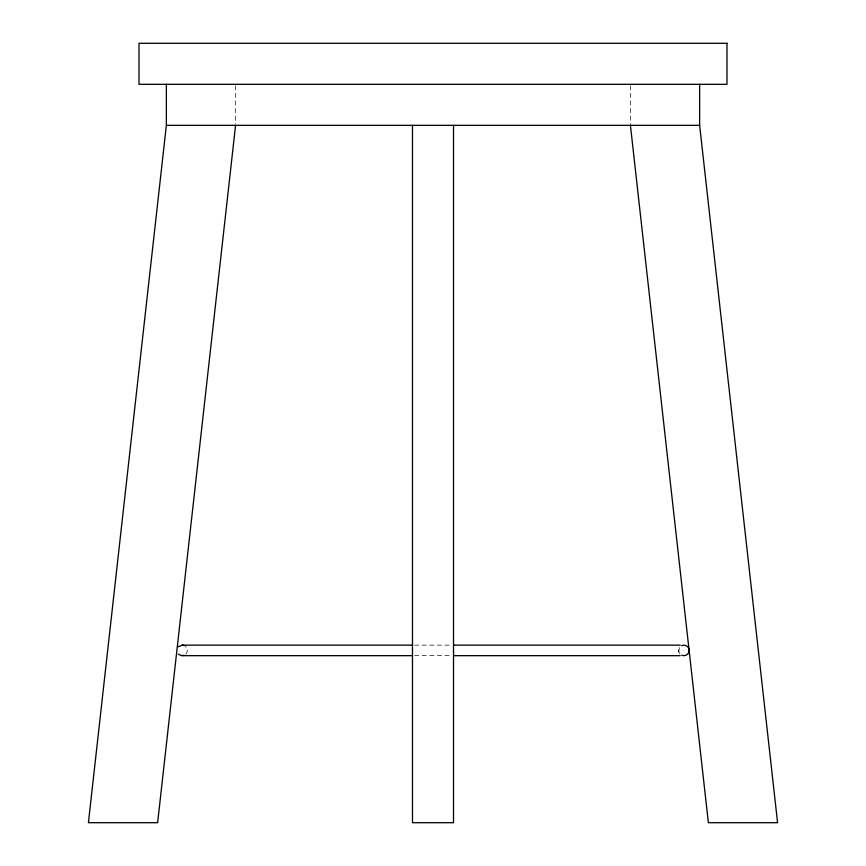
<?xml version="1.0" encoding="UTF-8"?>
<svg xmlns="http://www.w3.org/2000/svg" width="866" height="866" viewBox="0 0 866 866"><rect width="100%" height="100%" fill="white"/><g stroke="black" fill="none" stroke-linecap="round" stroke-linejoin="round"><path stroke-width="0.65" stroke-dasharray="4.33 3.25" d="M679.518 647.53L678.749 651.373L680.2 654.133M185.8 654.133C188.139 651.903 187.695 647.703 184.967 646.004M414.543 645.148L451.457 645.148M414.543 655.67L451.457 655.67M630.426 85.647L630.426 125.343M235.574 85.647L235.574 124.022M679.94 653.852A5.261 5.261 0 0 1 679.702 647.259"/><path stroke-width="1.3" d="M166.359 84.316L166.359 125.343L88.419 822.7L157.634 822.7L235.574 125.343M178.364 646.696L182.163 645.148L412.086 645.148M184.025 655.302L181.2 655.584L178.364 654.133M166.359 125.343L699.641 125.343L777.581 822.7L708.366 822.7L630.426 125.343M453.914 645.148L680.221 645.148M182.163 655.67L412.086 655.67M453.914 655.67L680.221 655.67M182.163 645.148L184.025 645.516M699.641 84.316L699.641 125.343M453.513 125.343L453.513 822.7L412.487 822.7L412.487 125.343M681.726 645.625A5.261 5.261 0 0 1 689.174 650.409A5.261 5.261 0 0 1 681.726 655.194M726.985 43.3L139.015 43.3L139.015 84.316L726.985 84.316L726.985 43.3"/></g></svg>
